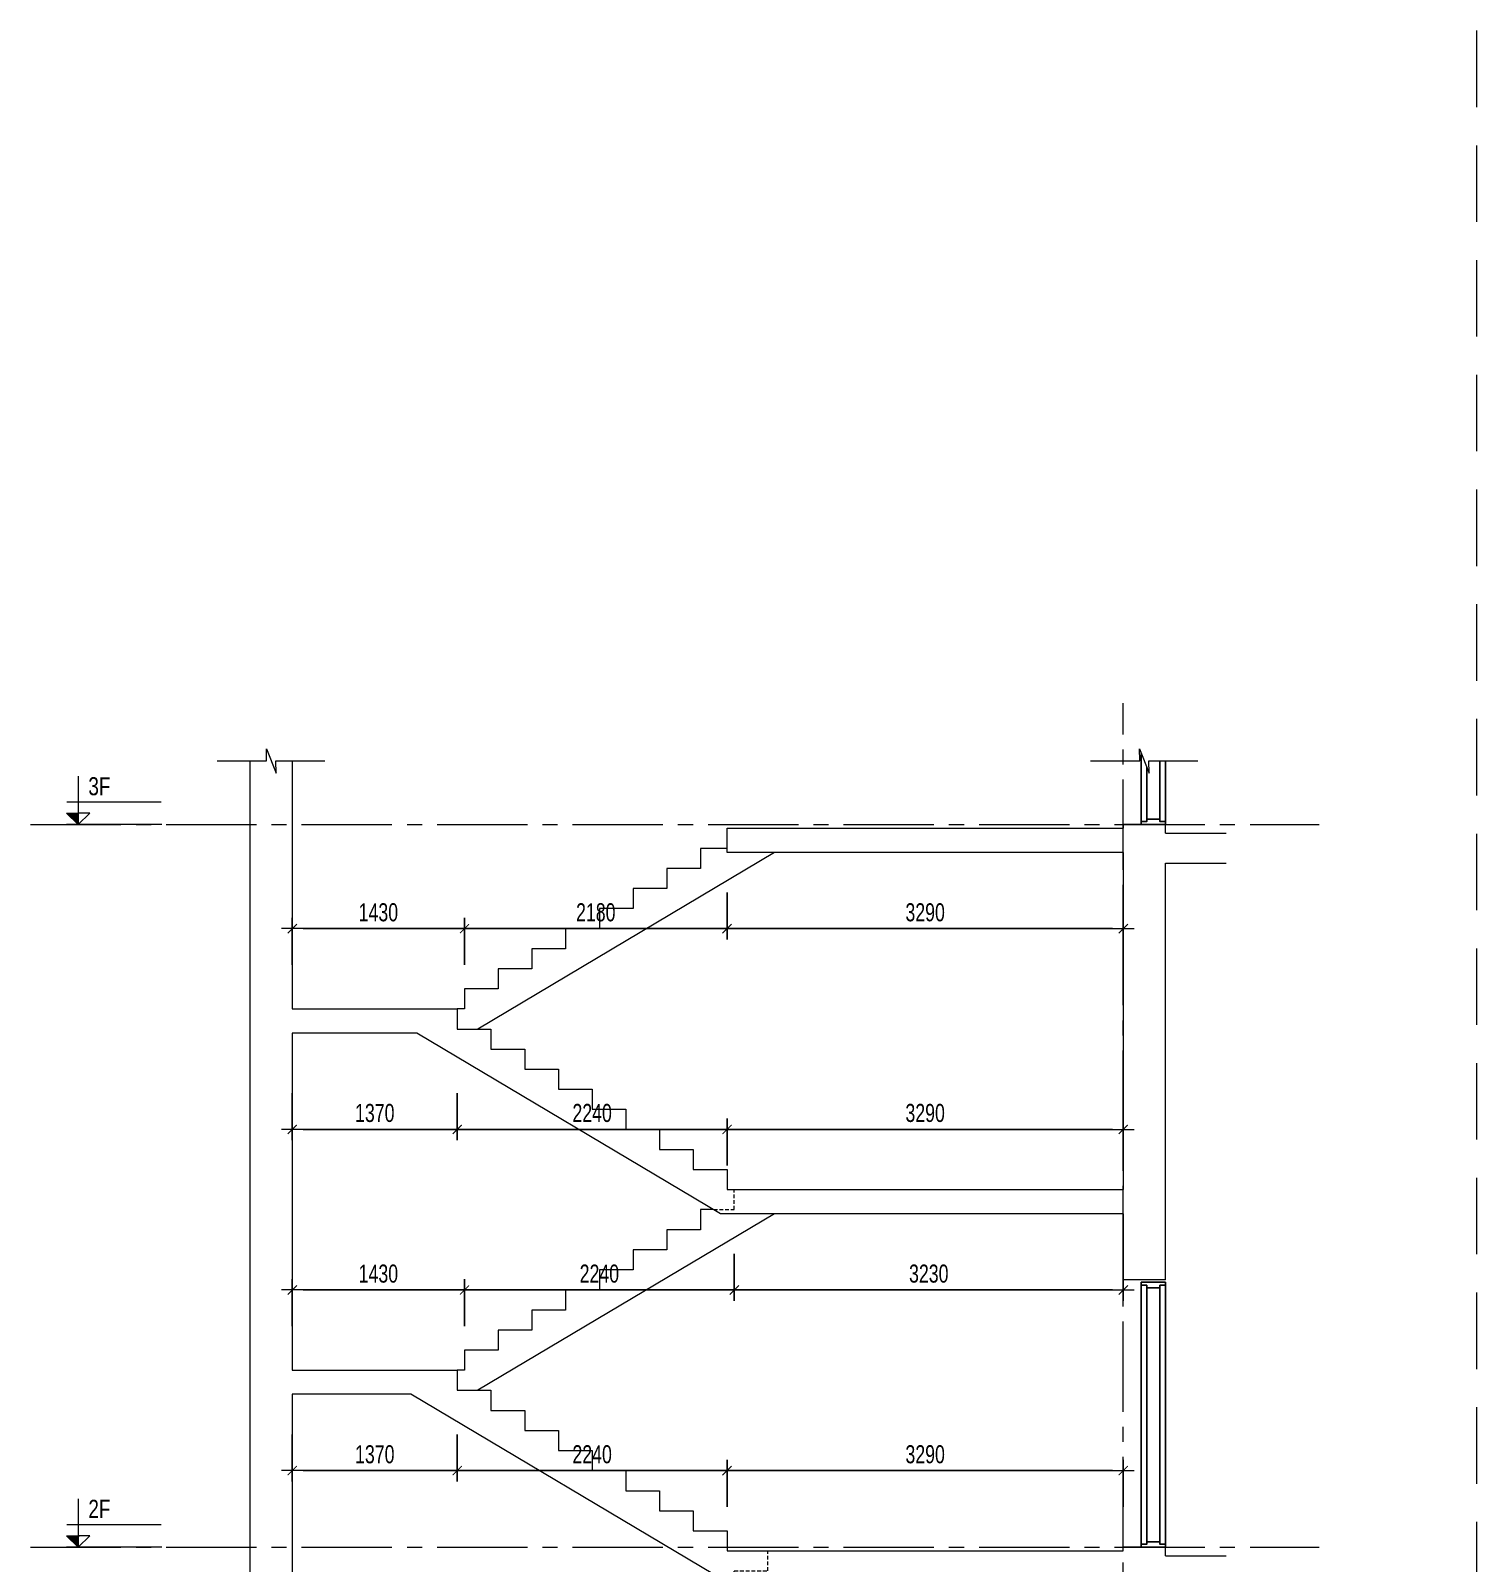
# Model space of a CAD drawing. Header units: millimetres. Extents: x -179076 to 254975, y -18667 to 296191.
# Drawn here: x 162838 to 174842, y 283465 to 296191 of the extents above; entities that cross this region are included whole.
import ezdxf

# ---------------------------------------------------------------- set-up
doc = ezdxf.new("R2010")
doc.units = ezdxf.units.MM
doc.linetypes.add('CENTER2', pattern=[1.125, 0.75, -0.125, 0.125, -0.125])
doc.linetypes.add('HIDDEN2', pattern=[4.7625, 3.175, -1.5875])
doc.layers.get('Defpoints').update_dxf_attribs({"color": 151, "lineweight": 9})
doc.layers.add('A-DOOR', color=4, linetype='Continuous')
doc.layers.add('DOOR', color=4, linetype='Continuous')
for name, color, linetype, lineweight in [('NDC_S_ANNO', 7, 'Continuous', 20), ('NDC_S_AXIS', 5, 'CENTER2', 13), ('NDC_S_CONTINUOUS', 3, 'Continuous', 20), ('NDC_S_DIM', 1, 'Continuous', 15), ('NDC_S_HIDDEN', 8, 'HIDDEN2', 13), ('NDC_S_SLAB', 2, 'Continuous', 20), ('NDC_S_SYMBOL', 1, 'Continuous', 15), ('NDC_S_TEXT SYMBOL', 7, 'Continuous', 20), ('NDC_S_VN TEXT', 7, 'Continuous', 20)]:
    doc.layers.add(name, color=color, linetype=linetype, lineweight=lineweight)
doc.styles.add('NDC_ANNO', font='', dxfattribs={"width": 0.8})
doc.styles.add('NDC_DIM', font='', dxfattribs={"width": 0.75})
doc.styles.get('NDC_ANNO').set_extended_font_data('Dotum')
doc.styles.get('NDC_DIM').set_extended_font_data('Dotum')
doc.dimstyles.new('NDC_dim_60', dxfattribs={"dimscale": 60, "dimtxt": 2.5, "dimasz": 1.5, "dimexe": 1.5, "dimexo": 2.5, "dimgap": 1, "dimtad": 1, "dimdec": 0, "dimzin": 0, "dimdsep": 46, "dimtxsty": 'NDC_DIM', "dimblk": 'DIMMARK', "dimcen": 0.09, "dimdle": 1.2, "dimclrd": 1, "dimclre": 1, "dimclrt": 3, "dimadec": 0, "dimazin": 0, "dimtfac": 1, "dimtdec": 0, "dimtix": 1, "dimtofl": 0, "dimtmove": 0, "dimatfit": 3, "dimfxl": 5, "dimfxlon": 1, "dimtolj": 1, "dimtzin": 0, "dimarcsym": 0})

# ---------------------------------------------------------------- blocks, each defined once
blk = doc.blocks.new('X-SECTION-2$0$X-SEC-DOO2')
at = {"layer": 'A-DOOR'}
for p, q in [((41976, 101972), (41976, 104172)), ((42021, 102017), (42021, 104127)), ((42131, 102017), (42131, 104127)), ((42176, 101972), (42176, 104172))]:
    blk.add_line(p, q, dxfattribs=at)
for points in [[(41976, 104172), (41976, 104147), (42021, 104147), (42021, 104127), (42131, 104127), (42131, 104147), (42176, 104147), (42176, 104172)], [(41976, 101972), (41976, 101997), (42021, 101997), (42021, 102017), (42131, 102017), (42131, 101997), (42176, 101997), (42176, 101972)]]:
    blk.add_lwpolyline(points, close=True, dxfattribs=at)
at = {"layer": 'Defpoints'}
blk.add_line((41976, 104192), (42176, 104192), dxfattribs=at)
blk = doc.blocks.new('kata_block_CT')
at = {"layer": 'NDC_S_ANNO'}
blk.add_hatch(color=3, dxfattribs=at).paths.add_polyline_path([(0, 1.6), (-1.61, 1.6), (0, 0)])
at = {"layer": 'NDC_S_ANNO', "ltscale": 50}
h = blk.add_hatch(dxfattribs=at)
h.set_pattern_fill('ANSI31', color=256, scale=1.406, style=0)
h.paths.add_polyline_path([(0, 1.6), (0, 0), (1.61, 1.6)])
for p, q in [((-1.59, 3.14), (11.47, 3.14)), ((11.56, 0), (-1.64, 0))]:
    blk.add_line(p, q, dxfattribs=at)
for points in [[(0, 6.69), (0, 0)], [(0, 0), (-1.61, 1.6), (0, 1.6)], [(0, 0), (1.61, 1.6), (0, 1.6)]]:
    blk.add_lwpolyline(points, dxfattribs=at)
at = {"layer": 'NDC_S_ANNO', "color": 8, "ltscale": 50}
blk.add_lwpolyline([(0, 0), (-1.61, 1.6), (0, 1.6)], dxfattribs=at)
at = {"layer": 'NDC_S_TEXT SYMBOL', "color": 3, "style": 'NDC_ANNO', "width": 0.8}
blk.add_attdef('CT', (1.41, 4.07), '', height=2.5, dxfattribs=at)
blk = doc.blocks.new('DIMMARK')
at = {"layer": 'NDC_S_DIM', "color": 1}
blk.add_line((-1.5, 0), (1, 0), dxfattribs=at)
at = {"layer": 'NDC_S_DIM', "color": 2, "const_width": 0.1}
blk.add_lwpolyline([(-0.42, -0.42), (0.42, 0.42)], dxfattribs=at)
blk = doc.blocks.new('*D1123')
at = {"layer": 'Defpoints', "color": 0, "transparency": 16777216}
for p in [(165010, 285068), (166380, 285068), (166380, 284235)]:
    blk.add_point(p, dxfattribs=at)
at = {"layer": 'NDC_S_DIM', "color": 1, "lineweight": -2, "transparency": 16777216}
for p, q in [((165010, 284535), (165010, 284145)), ((166380, 284535), (166380, 284145)), ((165100, 284235), (166290, 284235))]:
    blk.add_line(p, q, dxfattribs=at)
at = {"layer": 'NDC_S_DIM', "color": 1, "lineweight": -2, "transparency": 16777216, "xscale": 90, "yscale": 90, "zscale": 90, "rotation": 180}
blk.add_blockref('DIMMARK', (165010, 284235), dxfattribs=at)
at = {"layer": 'NDC_S_DIM', "color": 1, "lineweight": -2, "transparency": 16777216, "xscale": 90, "yscale": 90, "zscale": 90}
blk.add_blockref('DIMMARK', (166380, 284235), dxfattribs=at)
at = {"layer": 'NDC_S_DIM', "color": 3, "transparency": 16777216, "insert": (165695, 284370), "char_height": 150, "attachment_point": 5, "style": 'NDC_DIM'}
blk.add_mtext('\\A1;1370', dxfattribs=at)
blk = doc.blocks.new('*D1124')
at = {"layer": 'Defpoints', "color": 0, "transparency": 16777216}
for p in [(166380, 285068), (168620, 284235), (168620, 283568)]:
    blk.add_point(p, dxfattribs=at)
at = {"layer": 'NDC_S_DIM', "color": 1, "lineweight": -2, "transparency": 16777216}
for p, q in [((166380, 284535), (166380, 284145)), ((168620, 283935), (168620, 284325)), ((166470, 284235), (168530, 284235))]:
    blk.add_line(p, q, dxfattribs=at)
at = {"layer": 'NDC_S_DIM', "color": 1, "lineweight": -2, "transparency": 16777216, "xscale": 90, "yscale": 90, "zscale": 90, "rotation": 180}
blk.add_blockref('DIMMARK', (166380, 284235), dxfattribs=at)
at = {"layer": 'NDC_S_DIM', "color": 1, "lineweight": -2, "transparency": 16777216, "xscale": 90, "yscale": 90, "zscale": 90}
blk.add_blockref('DIMMARK', (168620, 284235), dxfattribs=at)
at = {"layer": 'NDC_S_DIM', "color": 3, "transparency": 16777216, "insert": (167500, 284370), "char_height": 150, "attachment_point": 5, "style": 'NDC_DIM'}
blk.add_mtext('\\A1;2240', dxfattribs=at)
blk = doc.blocks.new('*D1125')
at = {"layer": 'Defpoints', "color": 0, "transparency": 16777216}
for p in [(171910, 284235), (168620, 283568), (171910, 283568)]:
    blk.add_point(p, dxfattribs=at)
at = {"layer": 'NDC_S_DIM', "color": 1, "lineweight": -2, "transparency": 16777216}
for p, q in [((168620, 283935), (168620, 284325)), ((171910, 283935), (171910, 284325)), ((168710, 284235), (171820, 284235))]:
    blk.add_line(p, q, dxfattribs=at)
at = {"layer": 'NDC_S_DIM', "color": 1, "lineweight": -2, "transparency": 16777216, "xscale": 90, "yscale": 90, "zscale": 90, "rotation": 180}
blk.add_blockref('DIMMARK', (168620, 284235), dxfattribs=at)
at = {"layer": 'NDC_S_DIM', "color": 1, "lineweight": -2, "transparency": 16777216, "xscale": 90, "yscale": 90, "zscale": 90}
blk.add_blockref('DIMMARK', (171910, 284235), dxfattribs=at)
at = {"layer": 'NDC_S_DIM', "color": 3, "transparency": 16777216, "insert": (170265, 284370), "char_height": 150, "attachment_point": 5, "style": 'NDC_DIM'}
blk.add_mtext('\\A1;3290', dxfattribs=at)
blk = doc.blocks.new('*D1126')
at = {"layer": 'Defpoints', "color": 0, "transparency": 16777216}
for p in [(166440, 285735), (165010, 285068), (166440, 285068)]:
    blk.add_point(p, dxfattribs=at)
at = {"layer": 'NDC_S_DIM', "color": 1, "lineweight": -2, "transparency": 16777216}
for p, q in [((165010, 285435), (165010, 285825)), ((165100, 285735), (166350, 285735)), ((166440, 285435), (166440, 285825))]:
    blk.add_line(p, q, dxfattribs=at)
at = {"layer": 'NDC_S_DIM', "color": 1, "lineweight": -2, "transparency": 16777216, "xscale": 90, "yscale": 90, "zscale": 90, "rotation": 180}
blk.add_blockref('DIMMARK', (165010, 285735), dxfattribs=at)
at = {"layer": 'NDC_S_DIM', "color": 1, "lineweight": -2, "transparency": 16777216, "xscale": 90, "yscale": 90, "zscale": 90}
blk.add_blockref('DIMMARK', (166440, 285735), dxfattribs=at)
at = {"layer": 'NDC_S_DIM', "color": 3, "transparency": 16777216, "insert": (165725, 285870), "char_height": 150, "attachment_point": 5, "style": 'NDC_DIM'}
blk.add_mtext('\\A1;1430', dxfattribs=at)
blk = doc.blocks.new('*D1127')
at = {"layer": 'Defpoints', "color": 0, "transparency": 16777216}
for p in [(168680, 286402), (168680, 285735), (166440, 285068)]:
    blk.add_point(p, dxfattribs=at)
at = {"layer": 'NDC_S_DIM', "color": 1, "lineweight": -2, "transparency": 16777216}
for p, q in [((168680, 286035), (168680, 285645)), ((166440, 285435), (166440, 285825)), ((166530, 285735), (168590, 285735))]:
    blk.add_line(p, q, dxfattribs=at)
at = {"layer": 'NDC_S_DIM', "color": 1, "lineweight": -2, "transparency": 16777216, "xscale": 90, "yscale": 90, "zscale": 90, "rotation": 180}
blk.add_blockref('DIMMARK', (166440, 285735), dxfattribs=at)
at = {"layer": 'NDC_S_DIM', "color": 1, "lineweight": -2, "transparency": 16777216, "xscale": 90, "yscale": 90, "zscale": 90}
blk.add_blockref('DIMMARK', (168680, 285735), dxfattribs=at)
at = {"layer": 'NDC_S_DIM', "color": 3, "transparency": 16777216, "insert": (167560, 285870), "char_height": 150, "attachment_point": 5, "style": 'NDC_DIM'}
blk.add_mtext('\\A1;2240', dxfattribs=at)
blk = doc.blocks.new('*D1128')
at = {"layer": 'Defpoints', "color": 0, "transparency": 16777216}
for p in [(168680, 286402), (171910, 286368), (171910, 285735)]:
    blk.add_point(p, dxfattribs=at)
at = {"layer": 'NDC_S_DIM', "color": 1, "lineweight": -2, "transparency": 16777216}
for p, q in [((168680, 286035), (168680, 285645)), ((171910, 286035), (171910, 285645)), ((168770, 285735), (171820, 285735))]:
    blk.add_line(p, q, dxfattribs=at)
at = {"layer": 'NDC_S_DIM', "color": 1, "lineweight": -2, "transparency": 16777216, "xscale": 90, "yscale": 90, "zscale": 90, "rotation": 180}
blk.add_blockref('DIMMARK', (168680, 285735), dxfattribs=at)
at = {"layer": 'NDC_S_DIM', "color": 1, "lineweight": -2, "transparency": 16777216, "xscale": 90, "yscale": 90, "zscale": 90}
blk.add_blockref('DIMMARK', (171910, 285735), dxfattribs=at)
at = {"layer": 'NDC_S_DIM', "color": 3, "transparency": 16777216, "insert": (170295, 285870), "char_height": 150, "attachment_point": 5, "style": 'NDC_DIM'}
blk.add_mtext('\\A1;3230', dxfattribs=at)
blk = doc.blocks.new('*D1129')
at = {"layer": 'Defpoints', "color": 0, "transparency": 16777216}
for p in [(165010, 288068), (166380, 288068), (166380, 287068)]:
    blk.add_point(p, dxfattribs=at)
at = {"layer": 'NDC_S_DIM', "color": 1, "lineweight": -2, "transparency": 16777216}
for p, q in [((165010, 287368), (165010, 286978)), ((166380, 287368), (166380, 286978)), ((165100, 287068), (166290, 287068))]:
    blk.add_line(p, q, dxfattribs=at)
at = {"layer": 'NDC_S_DIM', "color": 1, "lineweight": -2, "transparency": 16777216, "xscale": 90, "yscale": 90, "zscale": 90, "rotation": 180}
blk.add_blockref('DIMMARK', (165010, 287068), dxfattribs=at)
at = {"layer": 'NDC_S_DIM', "color": 1, "lineweight": -2, "transparency": 16777216, "xscale": 90, "yscale": 90, "zscale": 90}
blk.add_blockref('DIMMARK', (166380, 287068), dxfattribs=at)
at = {"layer": 'NDC_S_DIM', "color": 3, "transparency": 16777216, "insert": (165695, 287204), "char_height": 150, "attachment_point": 5, "style": 'NDC_DIM'}
blk.add_mtext('\\A1;1370', dxfattribs=at)
blk = doc.blocks.new('*D1130')
at = {"layer": 'Defpoints', "color": 0, "transparency": 16777216}
for p in [(166380, 288068), (168620, 287068), (168620, 286568)]:
    blk.add_point(p, dxfattribs=at)
at = {"layer": 'NDC_S_DIM', "color": 1, "lineweight": -2, "transparency": 16777216}
for p, q in [((166380, 287368), (166380, 286978)), ((168620, 286768), (168620, 287158)), ((166470, 287068), (168530, 287068))]:
    blk.add_line(p, q, dxfattribs=at)
at = {"layer": 'NDC_S_DIM', "color": 1, "lineweight": -2, "transparency": 16777216, "xscale": 90, "yscale": 90, "zscale": 90, "rotation": 180}
blk.add_blockref('DIMMARK', (166380, 287068), dxfattribs=at)
at = {"layer": 'NDC_S_DIM', "color": 1, "lineweight": -2, "transparency": 16777216, "xscale": 90, "yscale": 90, "zscale": 90}
blk.add_blockref('DIMMARK', (168620, 287068), dxfattribs=at)
at = {"layer": 'NDC_S_DIM', "color": 3, "transparency": 16777216, "insert": (167500, 287204), "char_height": 150, "attachment_point": 5, "style": 'NDC_DIM'}
blk.add_mtext('\\A1;2240', dxfattribs=at)
blk = doc.blocks.new('*D1131')
at = {"layer": 'Defpoints', "color": 0, "transparency": 16777216}
for p in [(171910, 287068), (168620, 286568), (171910, 286568)]:
    blk.add_point(p, dxfattribs=at)
at = {"layer": 'NDC_S_DIM', "color": 1, "lineweight": -2, "transparency": 16777216}
for p, q in [((168620, 286768), (168620, 287158)), ((171910, 286768), (171910, 287158)), ((168710, 287068), (171820, 287068))]:
    blk.add_line(p, q, dxfattribs=at)
at = {"layer": 'NDC_S_DIM', "color": 1, "lineweight": -2, "transparency": 16777216, "xscale": 90, "yscale": 90, "zscale": 90, "rotation": 180}
blk.add_blockref('DIMMARK', (168620, 287068), dxfattribs=at)
at = {"layer": 'NDC_S_DIM', "color": 1, "lineweight": -2, "transparency": 16777216, "xscale": 90, "yscale": 90, "zscale": 90}
blk.add_blockref('DIMMARK', (171910, 287068), dxfattribs=at)
at = {"layer": 'NDC_S_DIM', "color": 3, "transparency": 16777216, "insert": (170265, 287204), "char_height": 150, "attachment_point": 5, "style": 'NDC_DIM'}
blk.add_mtext('\\A1;3290', dxfattribs=at)
blk = doc.blocks.new('*D1132')
at = {"layer": 'Defpoints', "color": 0, "transparency": 16777216}
for p in [(166440, 288735), (165010, 288068), (166440, 288068)]:
    blk.add_point(p, dxfattribs=at)
at = {"layer": 'NDC_S_DIM', "color": 1, "lineweight": -2, "transparency": 16777216}
for p, q in [((165010, 288435), (165010, 288825)), ((166440, 288435), (166440, 288825)), ((165100, 288735), (166350, 288735))]:
    blk.add_line(p, q, dxfattribs=at)
at = {"layer": 'NDC_S_DIM', "color": 1, "lineweight": -2, "transparency": 16777216, "xscale": 90, "yscale": 90, "zscale": 90, "rotation": 180}
blk.add_blockref('DIMMARK', (165010, 288735), dxfattribs=at)
at = {"layer": 'NDC_S_DIM', "color": 1, "lineweight": -2, "transparency": 16777216, "xscale": 90, "yscale": 90, "zscale": 90}
blk.add_blockref('DIMMARK', (166440, 288735), dxfattribs=at)
at = {"layer": 'NDC_S_DIM', "color": 3, "transparency": 16777216, "insert": (165725, 288870), "char_height": 150, "attachment_point": 5, "style": 'NDC_DIM'}
blk.add_mtext('\\A1;1430', dxfattribs=at)
blk = doc.blocks.new('*D1133')
at = {"layer": 'Defpoints', "color": 0, "transparency": 16777216}
for p in [(168620, 289368), (168620, 288735), (166440, 288068)]:
    blk.add_point(p, dxfattribs=at)
at = {"layer": 'NDC_S_DIM', "color": 1, "lineweight": -2, "transparency": 16777216}
for p, q in [((168620, 289035), (168620, 288645)), ((166440, 288435), (166440, 288825)), ((166530, 288735), (168530, 288735))]:
    blk.add_line(p, q, dxfattribs=at)
at = {"layer": 'NDC_S_DIM', "color": 1, "lineweight": -2, "transparency": 16777216, "xscale": 90, "yscale": 90, "zscale": 90, "rotation": 180}
blk.add_blockref('DIMMARK', (166440, 288735), dxfattribs=at)
at = {"layer": 'NDC_S_DIM', "color": 1, "lineweight": -2, "transparency": 16777216, "xscale": 90, "yscale": 90, "zscale": 90}
blk.add_blockref('DIMMARK', (168620, 288735), dxfattribs=at)
at = {"layer": 'NDC_S_DIM', "color": 3, "transparency": 16777216, "insert": (167530, 288870), "char_height": 150, "attachment_point": 5, "style": 'NDC_DIM'}
blk.add_mtext('\\A1;2180', dxfattribs=at)
blk = doc.blocks.new('*D1134')
at = {"layer": 'Defpoints', "color": 0, "transparency": 16777216}
for p in [(168620, 289368), (171910, 289368), (171910, 288735)]:
    blk.add_point(p, dxfattribs=at)
at = {"layer": 'NDC_S_DIM', "color": 1, "lineweight": -2, "transparency": 16777216}
for p, q in [((168620, 289035), (168620, 288645)), ((171910, 289035), (171910, 288645)), ((168710, 288735), (171820, 288735))]:
    blk.add_line(p, q, dxfattribs=at)
at = {"layer": 'NDC_S_DIM', "color": 1, "lineweight": -2, "transparency": 16777216, "xscale": 90, "yscale": 90, "zscale": 90, "rotation": 180}
blk.add_blockref('DIMMARK', (168620, 288735), dxfattribs=at)
at = {"layer": 'NDC_S_DIM', "color": 1, "lineweight": -2, "transparency": 16777216, "xscale": 90, "yscale": 90, "zscale": 90}
blk.add_blockref('DIMMARK', (171910, 288735), dxfattribs=at)
at = {"layer": 'NDC_S_DIM', "color": 3, "transparency": 16777216, "insert": (170265, 288870), "char_height": 150, "attachment_point": 5, "style": 'NDC_DIM'}
blk.add_mtext('\\A1;3290', dxfattribs=at)

msp = doc.modelspace()

# ---------------------------------------------------------------- linework, layer by layer
at = {"layer": 'A-DOOR'}
for p, q in [((172059.9, 289598.5), (172059.9, 290189.7)), ((172104.9, 289643.5), (172104.9, 290077.2)), ((172214.9, 289643.5), (172214.9, 290127.2)), ((172259.9, 289598.5), (172259.9, 290127.2))]:
    msp.add_line(p, q, dxfattribs=at)
msp.add_lwpolyline([(172259.9, 289598.5), (172259.9, 289623.5), (172214.9, 289623.5), (172214.9, 289643.5), (172104.9, 289643.5), (172104.9, 289623.5), (172059.9, 289623.5), (172059.9, 289598.5)], close=True, dxfattribs=at)
at = {"layer": 'NDC_S_AXIS', "ltscale": 1000}
msp.add_line((171909.9, 265598.5), (171909.9, 290608.4), dxfattribs=at)
for points in [[(162837.7, 289598.5), (173535.6, 289598.5)], [(162837.7, 283598.5), (173535.6, 283598.5)]]:
    msp.add_lwpolyline(points, dxfattribs=at)
at = {"layer": 'NDC_S_CONTINUOUS'}
for p, q in [((169015, 289368.5), (166551, 287901.8)), ((169015, 286368.5), (166551, 284901.8))]:
    msp.add_line(p, q, dxfattribs=at)
for points in [[(168619.9, 289401.8), (168399.9, 289401.8), (168399.9, 289235.2), (168119.9, 289235.2), (168119.9, 289068.5), (167839.9, 289068.5), (167839.9, 288901.8), (167559.9, 288901.8), (167559.9, 288735.2), (167279.9, 288735.2), (167279.9, 288568.5), (166999.9, 288568.5), (166999.9, 288401.8), (166719.9, 288401.8), (166719.9, 288235.2), (166439.9, 288235.2), (166439.9, 288068.5), (166379.9, 288068.5)], [(168508.9, 286401.8), (168399.9, 286401.8), (168399.9, 286235.2), (168119.9, 286235.2), (168119.9, 286068.5), (167839.9, 286068.5), (167839.9, 285901.8), (167559.9, 285901.8), (167559.9, 285735.2), (167279.9, 285735.2), (167279.9, 285568.5), (166999.9, 285568.5), (166999.9, 285401.8), (166719.9, 285401.8), (166719.9, 285235.2), (166439.9, 285235.2), (166439.9, 285068.5), (166379.9, 285068.5)]]:
    msp.add_lwpolyline(points, dxfattribs=at)
at = {"layer": 'NDC_S_HIDDEN', "ltscale": 200}
msp.add_line((174841.7, 296191.2), (174841.7, 262591.2), dxfattribs=at)
at = {"layer": 'NDC_S_HIDDEN', "ltscale": 10}
for points in [[(168508.9, 286401.8), (168679.9, 286401.8), (168679.9, 286568.5)], [(168679.9, 283368.5), (168679.9, 283401.8), (168959.9, 283401.8), (168959.9, 283568.5)]]:
    msp.add_lwpolyline(points, dxfattribs=at)
at = {"layer": 'NDC_S_SLAB'}
for p, q in [((164659.9, 267398.5), (164659.9, 290127.2)), ((165009.9, 290127.2), (165009.9, 288068.5)), ((172259.9, 289598.5), (171909.9, 289598.5)), ((172259.9, 289528.5), (172259.9, 289598.5)), ((172259.9, 289528.5), (172763.3, 289528.5)), ((171909.9, 289368.5), (168619.9, 289368.5)), ((172259.9, 285818.5), (172259.9, 289278.5)), ((172259.9, 289278.5), (172763.3, 289278.5)), ((165009.9, 287868.5), (165009.9, 285068.5)), ((166044.9, 287868.5), (165009.9, 287868.5)), ((168564.9, 286368.5), (166044.9, 287868.5)), ((171909.9, 286368.5), (168564.9, 286368.5)), ((172259.9, 285818.5), (171909.9, 285818.5)), ((165009.9, 284868.5), (165009.9, 281901.8)), ((165994.9, 284868.5), (165009.9, 284868.5)), ((168514.9, 283368.5), (165994.9, 284868.5)), ((172259.9, 283598.5), (171909.9, 283598.5)), ((172259.9, 283528.5), (172259.9, 283598.5)), ((172259.9, 283528.5), (172763.3, 283528.5))]:
    msp.add_line(p, q, dxfattribs=at)
for points in [[(168619.9, 289368.5), (168619.9, 289568.5), (171909.9, 289568.5)], [(171909.9, 289598.5), (171909.9, 289568.5)], [(171909.9, 289368.5), (171909.9, 286568.5)], [(165009.9, 288068.5), (166379.9, 288068.5), (166379.9, 287901.8), (166659.9, 287901.8), (166659.9, 287735.2), (166939.9, 287735.2), (166939.9, 287568.5), (167219.9, 287568.5), (167219.9, 287401.8), (167499.9, 287401.8), (167499.9, 287235.2), (167779.9, 287235.2), (167779.9, 287068.5), (168059.9, 287068.5), (168059.9, 286901.8), (168339.9, 286901.8), (168339.9, 286735.2), (168619.9, 286735.2), (168619.9, 286568.5), (171909.9, 286568.5)], [(171909.9, 286368.5), (171909.9, 285818.5)], [(165009.9, 285068.5), (166379.9, 285068.5), (166379.9, 284901.8), (166659.9, 284901.8), (166659.9, 284735.2), (166939.9, 284735.2), (166939.9, 284568.5), (167219.9, 284568.5), (167219.9, 284401.8), (167499.9, 284401.8), (167499.9, 284235.2), (167779.9, 284235.2), (167779.9, 284068.5), (168059.9, 284068.5), (168059.9, 283901.8), (168339.9, 283901.8), (168339.9, 283735.2), (168619.9, 283735.2), (168619.9, 283568.5), (171909.9, 283568.5), (171909.9, 283598.5)]]:
    msp.add_lwpolyline(points, dxfattribs=at)
at = {"layer": 'NDC_S_SYMBOL'}
for points in [[(164387.5, 290127.2), (164797.1, 290127.2), (164794.9, 290227.2), (164874.9, 290027.2), (164872.8, 290127.2), (165279.1, 290127.2)], [(171637.5, 290127.2), (172047.1, 290127.2), (172044.9, 290227.2), (172124.9, 290027.2), (172122.8, 290127.2), (172529.1, 290127.2)]]:
    msp.add_lwpolyline(points, dxfattribs=at)

# ---------------------------------------------------------------- block references
at = {"layer": 'DOOR', "xscale": -1}
msp.add_blockref('X-SECTION-2$0$X-SEC-DOO2', (214235.5, 181626.6), dxfattribs=at)
at = {"layer": 'NDC_S_VN TEXT', "xscale": 60, "yscale": 60, "zscale": 60}
for p, values in [((163232.4, 289598.5), {'CT': '3F'}), ((163232.4, 283598.5), {'CT': '2F'})]:
    msp.add_blockref('kata_block_CT', p, dxfattribs=at).add_auto_attribs(values)

# ---------------------------------------------------------------- dimensions: what is measured, and where the dimension line sits
at = {"layer": 'NDC_S_DIM'}
for base, p1, p2, picture, middle in [((168619.9, 288735.2), (166439.9, 288068.5), (168619.9, 289368.5), '*D1133', (167529.9, 288870.3)), ((171909.9, 288735.2), (168619.9, 289368.5), (171909.9, 289368.5), '*D1134', (170264.9, 288870.3)), ((168619.9, 287068.5), (166379.9, 288068.5), (168619.9, 286568.5), '*D1130', (167499.9, 287203.6)), ((171909.9, 287068.5), (168619.9, 286568.5), (171909.9, 286568.5), '*D1131', (170264.9, 287203.6)), ((168679.9, 285735.2), (166439.9, 285068.5), (168679.9, 286401.8), '*D1127', (167559.9, 285870.3)), ((171909.9, 285735.2), (168679.9, 286401.8), (171909.9, 286368.5), '*D1128', (170294.9, 285870.3)), ((168619.9, 284235.2), (166379.9, 285068.5), (168619.9, 283568.5), '*D1124', (167499.9, 284370.3)), ((171909.9, 284235.2), (168619.9, 283568.5), (171909.9, 283568.5), '*D1125', (170264.9, 284370.3))]:
    dim = msp.add_linear_dim(base=base, p1=p1, p2=p2, dimstyle='NDC_dim_60', override={"dimtmove": 1}, dxfattribs=at)
    dim.commit()
    dim.dimension.update_dxf_attribs({"geometry": picture, "text_midpoint": middle})
for base, p1, p2, picture, middle in [((166439.9, 288735.2), (165009.9, 288068.5), (166439.9, 288068.5), '*D1132', (165724.9, 288870.3)), ((166379.9, 287068.5), (165009.9, 288068.5), (166379.9, 288068.5), '*D1129', (165694.9, 287203.6)), ((166439.9, 285735.2), (165009.9, 285068.5), (166439.9, 285068.5), '*D1126', (165724.9, 285870.3)), ((166379.9, 284235.2), (165009.9, 285068.5), (166379.9, 285068.5), '*D1123', (165694.9, 284370.3))]:
    dim = msp.add_linear_dim(base=base, p1=p1, p2=p2, dimstyle='NDC_dim_60', dxfattribs=at)
    dim.commit()
    dim.dimension.update_dxf_attribs({"geometry": picture, "text_midpoint": middle})

doc.saveas('drawing.dxf')
